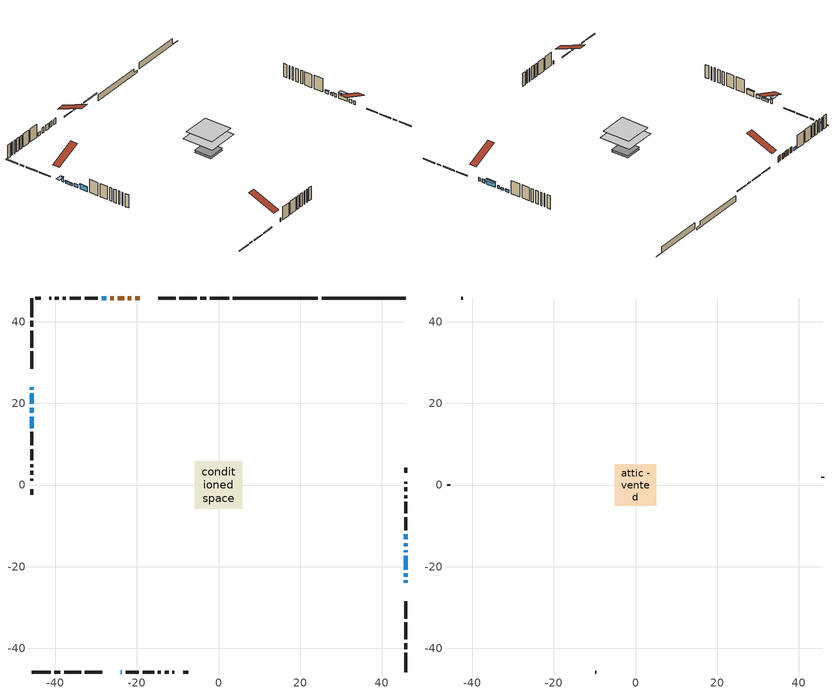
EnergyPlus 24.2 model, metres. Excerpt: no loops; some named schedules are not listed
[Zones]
conditioned space
 floor outside (Floor1 construction): -2.31,-2.31 -2.31,2.31 2.31,2.31 2.31,-2.31 z1.38
 floor outside (Floor2 construction): -0.46,-0.46 -0.46,0.46 0.46,0.46 0.46,-0.46 z1.38
 floor adiabatic (AdiabaticFloorConstruction): -5.76,-5.76 -5.76,5.76 5.76,5.76 5.76,-5.76 z3.82
 floor foundation (Slab1 construction): -3.14,-3.14 -3.14,3.14 3.14,3.14 3.14,-3.14 z-0.91
 floor foundation (Slab1 construction 1): -3.15,-3.15 -3.15,3.15 3.15,3.15 3.15,-3.15 z-1.68
 wall outside (RimJoist1 construction): 2.59,45.78 -2.1,45.78 / -45.78,-45.78 -41.09,-45.78 / -45.78,45.78 -45.78,41.09 / 45.78,-45.78 45.78,-41.09 z1.38:1.68
 wall outside (RimJoist2 construction): -3.03,45.78 -4.43,45.78 / -40.16,-45.78 -38.76,-45.78 / -45.78,40.16 -45.78,38.76 / 45.78,-40.16 45.78,-38.76 z1.38:1.68
 wall outside (RimJoist3 construction): -5.36,45.78 -9.57,45.78 / -37.83,-45.78 -33.62,-45.78 / -45.78,37.83 -45.78,33.62 / 45.78,-37.83 45.78,-33.62 z1.38:1.68
 wall outside (RimJoist4 construction): -10.5,45.78 -14.76,45.78 / -32.69,-45.78 -28.42,-45.78 / -45.78,32.69 -45.78,28.42 / 45.78,-32.69 45.78,-28.42 z1.38:1.68
 wall outside (AdiabaticWallConstruction 1): -19.24,45.78 -20.43,45.78 / -21.35,45.78 -22.17,45.78 / -23.09,45.78 -24.71,45.78 / -25.64,45.78 -26.53,45.78 z1.38:3.41
 wall outside (AdiabaticWallConstruction): -45.78,23.95 -45.78,23.34 / -45.78,16.73 -45.78,13.93 z1.38:3.16; -45.78,22.41 -45.78,19.87 / 45.78,-13.31 45.78,-12.04 z1.38:2.24; -27.46,45.78 -28.58,45.78 / -45.78,18.94 -45.78,17.66 / 45.78,-23.95 45.78,-23.37 / -23.95,-45.78 -23.66,-45.78 / 45.78,-22.45 45.78,-21.62 / 45.78,-16.41 45.78,-15.93 z1.38:2.6; 45.78,-20.69 45.78,-17.34 z1.38:3.41; 45.78,-15.01 45.78,-14.24 z1.38:2.14
 wall outside (Wall1 construction): -29.5,45.78 -32.77,45.78 / -22.73,-45.78 -19.47,-45.78 / -45.78,13.01 -45.78,9.74 / 45.78,-11.11 45.78,-7.85 z1.38:6.26
 wall outside (Wall2 construction): -33.7,45.78 -36.48,45.78 / -18.54,-45.78 -15.76,-45.78 / -45.78,8.81 -45.78,6.03 / 45.78,-6.92 45.78,-4.14 z1.38:6.26
 wall outside (Wall3 construction): -37.41,45.78 -38.15,45.78 / -14.83,-45.78 -14.09,-45.78 / -45.78,5.1 -45.78,4.36 / 45.78,-3.21 45.78,-2.47 z1.38:6.26
 wall outside (Wall4 construction): -39.08,45.78 -40.04,45.78 / -13.16,-45.78 -12.2,-45.78 / -45.78,3.43 -45.78,2.47 / 45.78,-1.54 45.78,-0.58 z1.38:6.26
 wall outside (Wall5 construction): -40.97,45.78 -41.42,45.78 / -11.27,-45.78 -10.82,-45.78 / -45.78,1.54 -45.78,1.09 / 45.78,0.35 45.78,0.8 z1.38:6.26
 wall outside (Wall7 construction): -43.57,45.78 -44.85,45.78 / -8.67,-45.78 -7.38,-45.78 / -45.78,-1.06 -45.78,-2.34 / 45.78,2.95 45.78,4.24 z1.38:6.26
 wall foundation (FoundationWall1 construction): 25.24,45.78,-0.91 25.24,45.78,1.38 42.95,45.78,1.38 42.95,45.78,-0.81 45.78,45.78,-0.81 45.78,45.78,-0.91
 wall foundation (FoundationWall2 construction): 3.52,45.78,-1.68 3.52,45.78,0.45 22.23,45.78,0.45 22.23,45.78,-0.92 24.31,45.78,-0.92 24.31,45.78,-1.68
 window (WindowConstruction 7): -45.78,23.95 -45.78,23.34 z1.38:3.16
 window (WindowConstruction 6): -45.78,22.41 -45.78,19.87 z1.38:2.24
 window (WindowConstruction 8): -27.46,45.78 -28.58,45.78 z1.38:2.6
 window (WindowConstruction 9): -45.78,18.94 -45.78,17.66 z1.38:2.6
 window (WindowConstruction 10): 45.78,-23.95 45.78,-23.38 z1.38:2.6
 window (WindowConstruction 11): -23.95,-45.78 -23.66,-45.78 z1.38:2.6
 window (WindowConstruction): 45.78,-22.45 45.78,-21.62 z1.38:2.6
 window (WindowConstruction 1): 45.78,-20.69 45.78,-17.34 z1.38:3.41
 window (WindowConstruction 2): 45.78,-16.41 45.78,-15.93 z1.38:2.6
 window (WindowConstruction 3): -45.78,16.73 -45.78,13.93 z1.38:3.16
 window (WindowConstruction 4): 45.78,-15 45.78,-14.24 z1.38:2.14
 window (WindowConstruction 5): 45.78,-13.31 45.78,-12.04 z1.38:2.24
 door (Door): -19.24,45.78 -20.43,45.78 z1.38:3.41
 door (Door 1): -21.35,45.78 -22.16,45.78 z1.38:3.41
 door (Door 2): -23.09,45.78 -24.71,45.78 z1.38:3.41
 door (Door 3): -25.64,45.78 -26.53,45.78 z1.38:3.41
 ceiling adiabatic (AdiabaticFloorConstruction): 5.76,-5.76 5.76,5.76 -5.76,5.76 -5.76,-5.76 z3.82
attic - vented
 floor to conditioned space (Floor3 construction Reversed): -5.03,-5.03 -5.03,5.03 5.03,5.03 5.03,-5.03 z6.26
 wall outside (Wall6 construction): -42.34,45.78 -42.64,45.78 / -9.89,-45.78 -9.6,-45.78 / -45.78,0.17 -45.78,-0.13 / 45.78,1.73 45.78,2.02 z1.38:6.26
 roof outside (Roof1 construction): -18.31,45.78,6.26 -18.31,36.11,10.29 -15.69,36.11,10.29 -15.69,45.78,6.26; -24.88,-45.78,6.26 -24.88,-36.11,10.29 -27.5,-36.11,10.29 -27.5,-45.78,6.26; -45.78,24.88,6.26 -36.11,24.88,10.29 -36.11,27.5,10.29 -45.78,27.5,6.26; 45.78,-24.88,6.26 36.11,-24.88,10.29 36.11,-27.5,10.29 45.78,-27.5,6.26
shading: -45.78,23.04 -45.78,24.25 -48.23,24.25 -48.23,23.04 z3.46; -45.78,19.81 -45.78,22.47 -46.24,22.47 -46.24,19.81 z2.3; 45.78,-17.28 45.78,-20.75 47,-20.75 47,-17.28 z3.47; -45.78,13.87 -45.78,16.79 -46.24,16.79 -46.24,13.87 z3.22; 45.78,-14.18 45.78,-15.06 46.24,-15.06 46.24,-14.18 z2.2; 45.78,-11.98 45.78,-13.37 46.24,-13.37 46.24,-11.98 z2.3
[Building]
Building 1: Terrain=Suburbs
[Site:Location]
Erieau AUT_ON: Latitude {deg}=42.25; Longitude {deg}=-81.9; Time Zone {hr}=-5; Elevation {m}=178; Keep Site Location Information=Yes
[Site:GroundTemperature:Shallow]
5.2292, 3.30147, 3.1471, 4.0619, 7.73432, 11.3896, 14.5586, 16.5661, 16.7366, 15.1039, 12.0157, 8.47254
[Site:WaterMainsTemperature]
Calculation Method=Schedule; Temperature Schedule=mains temperature schedule
[Material] Roughness=Rough; Thermal Absorptance=0.9
Name | Thickness {m} | Conductivity {W/m-K} | Density {kg/m3} | Specific Heat {J/kg-K} | Solar Absorptance | Visible Absorptance
asphalt or fiberglass shingles | 0.00635 | 0.162714 | 1121.4 | 1465.45 | 0.4 | 0.4
ceiling loosefill ins | 0.254 | 0.0480833 | 16.02 | 1046.75 | 0.7 | 0.7
ceiling stud and cavity | 0.1397 | 0.0807915 | 65.682 | 1177.47 | 0.7 | 0.7
concrete 4.0 in. | 0.1016 | 1.803125 | 2242.8 | 837.4 | 0.7 | 0.7
concrete 8.0 in. | 0.2032 | 1.803125 | 2242.8 | 837.4 | 0.7 | 0.7
door material | 0.04445 | 0.188738 | 512.64 | 1214.23 | 0.7 | 0.7
floor covering | 0.0127 | 0.0433444 | 54.468 | 1339.84 | 0.6 | 0.6
floor rigid ins; rim joist rigid ins | 0.051816 | 0.029427 | 32.04 | 1214.23 | 0.7 | 0.7
floor rigid ins 1 | 0.103632 | 0.029427 | 32.04 | 1214.23 | 0.7 | 0.7
floor rigid ins 2; wall rigid ins | 0.512978 | 0.029427 | 32.04 | 1214.23 | 0.7 | 0.7
floor stud and cavity | 0.1397 | 0.0798809 | 92.3553 | 1139.71 | 0.7 | 0.7
floor stud and cavity 1 | 0.1397 | 0.554045 | 92.3553 | 1139.71 | 0.7 | 0.7
floor stud and cavity 2 | 0.1397 | 1.75129 | 37.0049 | 1207.88 | 0.7 | 0.7
furniture material conditioned space 1 | 0.1524 | 0.115458 | 640.8 | 1214.23 | 0.6 | 0.6
gypsum board | 0.0127 | 0.160291 | 801 | 837.4 | 0.6 | 0.6
osb sheathing 0.5 in. | 0.0127 | 0.115458 | 512.64 | 1214.23 | 0.7 | 0.7
osb sheathing 0.75 in. | 0.01905 | 0.115458 | 512.64 | 1214.23 | 0.7 | 0.7
osb sheathing 2.0 in. | 0.0508 | 0.115458 | 512.64 | 1214.23 | 0.7 | 0.7
rim joist stud and cavity | 0.0508 | 0.185435 | 125.044 | 1163.47 | 0.6 | 0.6
rim joist stud and cavity 1 | 0.0508 | 0.0280757 | 125.044 | 1163.47 | 0.6 | 0.6
rim joist stud and cavity 2 | 0.0508 | 0.186635 | 125.044 | 1163.47 | 0.6 | 0.6
rim joist stud and cavity 3 | 0.0508 | 0.353641 | 125.044 | 1163.47 | 0.6 | 0.6
wall stud and cavity | 0.1397 | 0.0780889 | 139.0536 | 1170.24 | 0.7 | 0.7
wall stud and cavity 1 | 0.1397 | 0.079101 | 139.0536 | 1170.24 | 0.7 | 0.7
wall stud and cavity 2 | 0.1397 | 0.100049 | 139.0536 | 1170.24 | 0.7 | 0.7
wall stud and cavity 3 | 0.1397 | 0.104668 | 139.0536 | 1170.24 | 0.7 | 0.7
wall stud and cavity 4 | 0.1397 | 0.133567 | 139.0536 | 1170.24 | 0.7 | 0.7
wall stud and cavity 5 | 0.0889 | 6.1454 | 50.32683 | 1063.81 | 0.6 | 0.6
wall stud and cavity 6 | 0.1397 | 0.0817972 | 139.0536 | 1170.24 | 0.7 | 0.7
wall stud and cavity 7 | 0.0889 | 0.380278 | 52.3479 | 1209.89 | 0.7 | 0.7
wall stud and cavity 8 | 0.0889 | 0.391764 | 83.0341 | 1211.67 | 0.7 | 0.7
wood siding | 0.0254 | 0.102417 | 544.68 | 1172.36 | 0.4 | 0.4
wood siding 1 | 0.00254 | 0.102417 | 544.68 | 1172.36 | 0.4 | 0.4
wood siding 2; wood siding 3; wood siding 4 | 0.0254 | 0.102417 | 544.68 | 1172.36 | 0.7 | 0.7
[WindowMaterial:SimpleGlazingSystem]
Name | U-Factor {W/m2-K} | Solar Heat Gain Coefficient
WindowMaterial | 2.2553 | 0.5
WindowMaterial 1 | 2.23543 | 0.55
WindowMaterial 2 | 5.45542 | 0.62
WindowMaterial 3 | 2.06282 | 0.66
WindowMaterial 4 | 2.32684 | 0.43
WindowMaterial 5 | 2.779381 | 0.54
WindowMaterial 6 | 4.93305 | 0.61
WindowMaterial 7 | 3.02467 | 0.48
WindowMaterial 8 | 2.99458 | 0.54
WindowMaterial 9 | 7.81236 | 0.65
[Construction]
AdiabaticFloorConstruction: floor stud and cavity 2, floor rigid ins 2, osb sheathing 0.75 in., floor covering
AdiabaticWallConstruction: wood siding 3, wall rigid ins, wall stud and cavity 7, gypsum board
AdiabaticWallConstruction 1: wood siding 4, wall rigid ins, wall stud and cavity 7, gypsum board
Door; Door 1; Door 2; Door 3: door material
Floor1 construction: floor stud and cavity, floor rigid ins, osb sheathing 0.75 in., floor covering
Floor2 construction: floor stud and cavity 1, floor rigid ins 1, osb sheathing 0.75 in., floor covering
Floor3 construction Reversed: gypsum board, ceiling stud and cavity, ceiling loosefill ins
FoundationWall1 construction; FoundationWall2 construction: concrete 8.0 in.
furniture construction conditioned space 1: furniture material conditioned space 1
PartitionWallConstruction: gypsum board, wall stud and cavity 8, gypsum board
RimJoist1 construction: wood siding 2, rim joist rigid ins, osb sheathing 2.0 in., rim joist stud and cavity
RimJoist2 construction: wood siding 2, osb sheathing 2.0 in., rim joist stud and cavity 1
RimJoist3 construction: wood siding 2, rim joist rigid ins, osb sheathing 2.0 in., rim joist stud and cavity 2
RimJoist4 construction: wood siding 2, osb sheathing 2.0 in., rim joist stud and cavity 3
Roof1 construction: asphalt or fiberglass shingles
Slab1 construction; Slab1 construction 1: concrete 4.0 in.
Wall1 construction: wood siding, osb sheathing 0.5 in., wall stud and cavity, gypsum board
Wall2 construction: wood siding, osb sheathing 0.5 in., wall stud and cavity 1, gypsum board
Wall3 construction: wood siding, osb sheathing 0.5 in., wall stud and cavity 2, gypsum board
Wall4 construction: wood siding, osb sheathing 0.5 in., wall stud and cavity 3, gypsum board
Wall5 construction: wood siding, osb sheathing 0.5 in., wall stud and cavity 4, gypsum board
Wall6 construction: wood siding 1, wall stud and cavity 5
Wall7 construction: wood siding, osb sheathing 0.5 in., wall stud and cavity 6, gypsum board
WindowConstruction: WindowMaterial
WindowConstruction 1: WindowMaterial 1
WindowConstruction 10; WindowConstruction 11: WindowMaterial 9
WindowConstruction 2: WindowMaterial 2
WindowConstruction 3: WindowMaterial 3
WindowConstruction 4: WindowMaterial 4
WindowConstruction 5; WindowConstruction 6: WindowMaterial 5
WindowConstruction 7: WindowMaterial 6
WindowConstruction 8: WindowMaterial 7
WindowConstruction 9: WindowMaterial 8
[Zone] Multiplier=1; Part of Total Floor Area=Yes
Name | Volume {m3}
attic - vented | 65.4341
conditioned space | 532.5
[Space]
Name | Zone | Volume {m3}
attic - vented 1 | attic - vented | 65.4341
conditioned space 1 | conditioned space | 532.5
[ZoneInfiltration:EffectiveLeakageArea]
infil attic - vented 1: Zone or Space=attic - vented 1; Schedule=Always On Discrete; Effective Air Leakage Area {cm2}=4866.24; Stack Coefficient=0.000619414; Wind Coefficient=1.68155e-05
[ZoneMixing]
whole house fan mix: Zone or Space=attic - vented; Schedule=Always On Continuous; Design Flow Rate Calculation Method=Flow/Zone; Design Flow Rate {m3/s}=0; Source Zone or Space=conditioned space
[SurfaceProperty:ExposedFoundationPerimeter] Exposed Perimeter Calculation Method=TotalExposedPerimeter
Name | Total Exposed Perimeter {m}
Slab1 | 20.544
Slab1 1 | 20.787
[InternalMass] Zone or ZoneList=conditioned space; Space or SpaceList=conditioned space 1
Name | Construction | Surface Area {m2}
furniture mass conditioned space 1 | furniture construction conditioned space 1 | 93.6369
partition wall mass | PartitionWallConstruction | 234.092
[Lights]
interior lighting: Zone or ZoneList or Space or SpaceList=conditioned space 1; Schedule=interior lighting schedule; Design Level Calculation Method=LightingLevel; Lighting Level {W}=343.2; Return Air Fraction=0; Fraction Radiant=0.6; Fraction Visible=0.2; Fraction Replaceable=1
[People]
occupants: Zone or ZoneList or Space or SpaceList=conditioned space 1; Number of People Schedule=occupants schedule; Number of People Calculation Method=People; Number of People=3; Fraction Radiant=0.314171; Sensible Heat Fraction=0.56303; Activity Level Schedule=occupants activity schedule; Carbon Dioxide Generation Rate {m3/s-W}=0; Enable ASHRAE 55 Comfort Warnings=No; Mean Radiant Temperature Calculation Type=EnclosureAveraged
[ElectricEquipment] Zone or ZoneList or Space or SpaceList=conditioned space 1; Design Level Calculation Method=EquipmentLevel
Name | Schedule | Design Level {W} | Fraction Latent | Fraction Radiant | Fraction Lost
clothes dryer | clothes dryer schedule | 140.772 | 0.015 | 0.081 | 0.85
clothes washer | clothes washer schedule | 32.1985 | 0.03 | 0.162 | 0.7
cooking range | cooking range schedule | 215.147 | 0.08 | 0.432 | 0.2
dishwasher | dishwasher schedule | 66.8632 | 0.3 | 0.18 | 0.4
fridge | fridge schedule | 72.9452 | 0 | 0.6 | 0
mech vent bath fan 0 | mech vent bath fan 0 schedule | 50.2 | 0 | 0 | 1
mech vent house fan | mech vent house fan schedule | 0 | 0 | 0 | 1
mech vent house fan cfis | mech vent house fan cfis schedule | 0 | 0 | 0 | 0
misc plug loads | misc plug loads schedule | 494.7 | 0.045 | 0.513 | 0.1
whole house fan | Always On Discrete | 0 | 0 | 0 | 1
[OtherEquipment] Zone or ZoneList or Space or SpaceList=conditioned space 1; Design Level Calculation Method=EquipmentLevel
Name | Fuel Type | Schedule | Design Level {W} | Fraction Latent | Fraction Radiant | Fraction Lost
clothes dryer 1 | Electricity | clothes dryer schedule | 0 | 0.015 | 0.081 | 0.85
cooking range 1 | Electricity | cooking range schedule | 0 | 0.08 | 0.432 | 0.2
general water use latent | None | general water use schedule | 62.594 | 1 | 0 | 0
general water use sensible | None | general water use schedule | -61.6891 | 0 | 0.6 | 0
mech vent house fan latent load | None | Always On Discrete | 0 | 1 | 0 | 0
mech vent house fan sensible load | None | Always On Discrete | 0 | 0 | 0 | 0
water heater energy adjustment1 | NaturalGas | Always On Discrete | 0.01 | 0 | 0 | 1
[ZoneInfiltration:DesignFlowRate] Zone or ZoneList or Space or SpaceList=conditioned space 1; Schedule=Always On Discrete; Design Flow Rate Calculation Method=Flow/Zone; Design Flow Rate {m3/s}=0
infil flow; natural vent flow; whole house fan flow
[Foundation:Kiva] Initial Indoor Air Temperature {C}=18; Wall Depth Below Slab {m}=0.2032
Name | Wall Height Above Grade {m}
Foundation Kiva 1 | 1.379982
Foundation Kiva 2 | 0.450007
[Foundation:Kiva:Settings]
Soil Conductivity {W/m-K}=1.275747; Soil Density {kg/m3}=1842.3; Soil Specific Heat {J/kg-K}=418.7; Ground Solar Absorptivity=0.9; Ground Thermal Absorptivity=0.9; Ground Surface Roughness {m}=0.03; Far-Field Width {m}=40; Deep-Ground Boundary Condition=ZeroFlux; Deep-Ground Depth {m}=40; Minimum Cell Dimension {m}=0.2; Maximum Cell Growth Coefficient=3; Simulation Timestep=Timestep
[Exterior:Lights]
exterior lighting: Schedule=exterior lighting schedule; Design Level {W}=75.6
[Schedule:Constant]
Name | Hourly Value
Always On Continuous; mech vent house fan schedule; mech vent house fan cfis schedule; Always On Discrete | 1
occupants activity schedule | 117.228
fridge schedule | 0
[Schedule:Week:Daily]
interior lighting schedule Week Rule - Jan1-Jan27: interior lighting schedule day, interior lighting schedule day, interior lighting schedule day, interior lighting schedule day, interior lighting schedule day, interior lighting schedule day, interior lighting schedule day, interior lighting schedule default day, interior lighting schedule default day, interior lighting schedule default day, interior lighting schedule default day, interior lighting schedule default day
interior lighting schedule Week Rule - Jan28-Feb3: interior lighting schedule day, interior lighting schedule day, interior lighting schedule day, interior lighting schedule day, interior lighting schedule day 1, interior lighting schedule day 1, interior lighting schedule day 1, interior lighting schedule default day, interior lighting schedule default day, interior lighting schedule default day, interior lighting schedule default day, interior lighting schedule default day
interior lighting schedule Week Rule - Feb4-Feb24: interior lighting schedule day 1, interior lighting schedule day 1, interior lighting schedule day 1, interior lighting schedule day 1, interior lighting schedule day 1, interior lighting schedule day 1, interior lighting schedule day 1, interior lighting schedule default day, interior lighting schedule default day, interior lighting schedule default day, interior lighting schedule default day, interior lighting schedule default day
interior lighting schedule Week Rule - Feb25-Mar3: interior lighting schedule day 1, interior lighting schedule day 1, interior lighting schedule day 1, interior lighting schedule day 1, interior lighting schedule day 2, interior lighting schedule day 2, interior lighting schedule day 2, interior lighting schedule default day, interior lighting schedule default day, interior lighting schedule default day, interior lighting schedule default day, interior lighting schedule default day
interior lighting schedule Week Rule - Mar4-Mar31: interior lighting schedule day 2, interior lighting schedule day 2, interior lighting schedule day 2, interior lighting schedule day 2, interior lighting schedule day 2, interior lighting schedule day 2, interior lighting schedule day 2, interior lighting schedule default day, interior lighting schedule default day, interior lighting schedule default day, interior lighting schedule default day, interior lighting schedule default day
interior lighting schedule Week Rule - Apr1-Apr28: interior lighting schedule day 3, interior lighting schedule day 3, interior lighting schedule day 3, interior lighting schedule day 3, interior lighting schedule day 3, interior lighting schedule day 3, interior lighting schedule day 3, interior lighting schedule default day, interior lighting schedule default day, interior lighting schedule default day, interior lighting schedule default day, interior lighting schedule default day
interior lighting schedule Week Rule - Apr29-May5: interior lighting schedule day 3, interior lighting schedule day 3, interior lighting schedule day 4, interior lighting schedule day 4, interior lighting schedule day 4, interior lighting schedule day 4, interior lighting schedule day 4, interior lighting schedule default day, interior lighting schedule default day, interior lighting schedule default day, interior lighting schedule default day, interior lighting schedule default day
interior lighting schedule Week Rule - May6-May26: interior lighting schedule day 4, interior lighting schedule day 4, interior lighting schedule day 4, interior lighting schedule day 4, interior lighting schedule day 4, interior lighting schedule day 4, interior lighting schedule day 4, interior lighting schedule default day, interior lighting schedule default day, interior lighting schedule default day, interior lighting schedule default day, interior lighting schedule default day
interior lighting schedule Week Rule - May27-Jun2: interior lighting schedule day 4, interior lighting schedule day 4, interior lighting schedule day 4, interior lighting schedule day 4, interior lighting schedule day 4, interior lighting schedule day 5, interior lighting schedule day 5, interior lighting schedule default day, interior lighting schedule default day, interior lighting schedule default day, interior lighting schedule default day, interior lighting schedule default day
interior lighting schedule Week Rule - Jun3-Jun30: interior lighting schedule day 5, interior lighting schedule day 5, interior lighting schedule day 5, interior lighting schedule day 5, interior lighting schedule day 5, interior lighting schedule day 5, interior lighting schedule day 5, interior lighting schedule default day, interior lighting schedule default day, interior lighting schedule default day, interior lighting schedule default day, interior lighting schedule default day
interior lighting schedule Week Rule - Jul1-Jul28: interior lighting schedule day 6, interior lighting schedule day 6, interior lighting schedule day 6, interior lighting schedule day 6, interior lighting schedule day 6, interior lighting schedule day 6, interior lighting schedule day 6, interior lighting schedule default day, interior lighting schedule default day, interior lighting schedule default day, interior lighting schedule default day, interior lighting schedule default day
interior lighting schedule Week Rule - Jul29-Aug4: interior lighting schedule day 6, interior lighting schedule day 6, interior lighting schedule day 6, interior lighting schedule day 7, interior lighting schedule day 7, interior lighting schedule day 7, interior lighting schedule day 7, interior lighting schedule default day, interior lighting schedule default day, interior lighting schedule default day, interior lighting schedule default day, interior lighting schedule default day
interior lighting schedule Week Rule - Aug5-Aug25: interior lighting schedule day 7, interior lighting schedule day 7, interior lighting schedule day 7, interior lighting schedule day 7, interior lighting schedule day 7, interior lighting schedule day 7, interior lighting schedule day 7, interior lighting schedule default day, interior lighting schedule default day, interior lighting schedule default day, interior lighting schedule default day, interior lighting schedule default day
interior lighting schedule Week Rule - Aug26-Sep1: interior lighting schedule day 7, interior lighting schedule day 7, interior lighting schedule day 7, interior lighting schedule day 7, interior lighting schedule day 7, interior lighting schedule day 7, interior lighting schedule day 8, interior lighting schedule default day, interior lighting schedule default day, interior lighting schedule default day, interior lighting schedule default day, interior lighting schedule default day
interior lighting schedule Week Rule - Sep2-Sep29: interior lighting schedule day 8, interior lighting schedule day 8, interior lighting schedule day 8, interior lighting schedule day 8, interior lighting schedule day 8, interior lighting schedule day 8, interior lighting schedule day 8, interior lighting schedule default day, interior lighting schedule default day, interior lighting schedule default day, interior lighting schedule default day, interior lighting schedule default day
interior lighting schedule Week Rule - Sep30-Oct6: interior lighting schedule day 8, interior lighting schedule day 9, interior lighting schedule day 9, interior lighting schedule day 9, interior lighting schedule day 9, interior lighting schedule day 9, interior lighting schedule day 9, interior lighting schedule default day, interior lighting schedule default day, interior lighting schedule default day, interior lighting schedule default day, interior lighting schedule default day
interior lighting schedule Week Rule - Oct7-Oct27: interior lighting schedule day 9, interior lighting schedule day 9, interior lighting schedule day 9, interior lighting schedule day 9, interior lighting schedule day 9, interior lighting schedule day 9, interior lighting schedule day 9, interior lighting schedule default day, interior lighting schedule default day, interior lighting schedule default day, interior lighting schedule default day, interior lighting schedule default day
interior lighting schedule Week Rule - Oct28-Nov3: interior lighting schedule day 9, interior lighting schedule day 9, interior lighting schedule day 9, interior lighting schedule day 9, interior lighting schedule day 10, interior lighting schedule day 10, interior lighting schedule day 10, interior lighting schedule default day, interior lighting schedule default day, interior lighting schedule default day, interior lighting schedule default day, interior lighting schedule default day
interior lighting schedule Week Rule - Nov4-Nov24: interior lighting schedule day 10, interior lighting schedule day 10, interior lighting schedule day 10, interior lighting schedule day 10, interior lighting schedule day 10, interior lighting schedule day 10, interior lighting schedule day 10, interior lighting schedule default day, interior lighting schedule default day, interior lighting schedule default day, interior lighting schedule default day, interior lighting schedule default day
interior lighting schedule Week Rule - Nov25-Dec1: interior lighting schedule day 10, interior lighting schedule day 10, interior lighting schedule day 10, interior lighting schedule day 10, interior lighting schedule day 10, interior lighting schedule day 10, interior lighting schedule day 11, interior lighting schedule default day, interior lighting schedule default day, interior lighting schedule default day, interior lighting schedule default day, interior lighting schedule default day
interior lighting schedule Week Rule - Dec2-Dec31: interior lighting schedule day 11, interior lighting schedule day 11, interior lighting schedule day 11, interior lighting schedule day 11, interior lighting schedule day 11, interior lighting schedule day 11, interior lighting schedule day 11, interior lighting schedule default day, interior lighting schedule default day, interior lighting schedule default day, interior lighting schedule default day, interior lighting schedule default day
occupants schedule Week Rule - Jan1-Dec31: occupants schedule day, occupants schedule day, occupants schedule day, occupants schedule day, occupants schedule day, occupants schedule day, occupants schedule day, occupants schedule default day, occupants schedule default day, occupants schedule default day, occupants schedule default day, occupants schedule default day
clothes dryer schedule Week Rule - Jan1-Dec31: clothes dryer schedule day, clothes dryer schedule day, clothes dryer schedule day, clothes dryer schedule day, clothes dryer schedule day, clothes dryer schedule day, clothes dryer schedule day, clothes dryer schedule default day, clothes dryer schedule default day, clothes dryer schedule default day, clothes dryer schedule default day, clothes dryer schedule default day
clothes washer schedule Week Rule - Jan1-Dec31: clothes washer schedule day, clothes washer schedule day, clothes washer schedule day, clothes washer schedule day, clothes washer schedule day, clothes washer schedule day, clothes washer schedule day, clothes washer schedule default day, clothes washer schedule default day, clothes washer schedule default day, clothes washer schedule default day, clothes washer schedule default day
cooking range schedule Week Rule - Jan1-Dec31: cooking range schedule day, cooking range schedule day, cooking range schedule day, cooking range schedule day, cooking range schedule day, cooking range schedule day, cooking range schedule day, cooking range schedule default day, cooking range schedule default day, cooking range schedule default day, cooking range schedule default day, cooking range schedule default day
dishwasher schedule Week Rule - Jan1-Dec31: dishwasher schedule day, dishwasher schedule day, dishwasher schedule day, dishwasher schedule day, dishwasher schedule day, dishwasher schedule day, dishwasher schedule day, dishwasher schedule default day, dishwasher schedule default day, dishwasher schedule default day, dishwasher schedule default day, dishwasher schedule default day
mech vent bath fan 0 schedule Week Rule - Jan1-Dec31: mech vent bath fan 0 schedule day, mech vent bath fan 0 schedule day, mech vent bath fan 0 schedule day, mech vent bath fan 0 schedule day, mech vent bath fan 0 schedule day, mech vent bath fan 0 schedule day, mech vent bath fan 0 schedule day, mech vent bath fan 0 schedule default day, mech vent bath fan 0 schedule default day, mech vent bath fan 0 schedule default day, mech vent bath fan 0 schedule default day, mech vent bath fan 0 schedule default day
misc plug loads schedule Week Rule - Jan1-Dec31: misc plug loads schedule day, misc plug loads schedule day, misc plug loads schedule day, misc plug loads schedule day, misc plug loads schedule day, misc plug loads schedule day, misc plug loads schedule day, misc plug loads schedule default day, misc plug loads schedule default day, misc plug loads schedule default day, misc plug loads schedule default day, misc plug loads schedule default day
general water use schedule Week Rule - Jan1-Dec31: general water use schedule day, general water use schedule day, general water use schedule day, general water use schedule day, general water use schedule day, general water use schedule day, general water use schedule day, general water use schedule default day, general water use schedule default day, general water use schedule default day, general water use schedule default day, general water use schedule default day
exterior lighting schedule Week Rule - Jan1-Jan27: exterior lighting schedule day, exterior lighting schedule day, exterior lighting schedule day, exterior lighting schedule day, exterior lighting schedule day, exterior lighting schedule day, exterior lighting schedule day, exterior lighting schedule default day, exterior lighting schedule default day, exterior lighting schedule default day, exterior lighting schedule default day, exterior lighting schedule default day
exterior lighting schedule Week Rule - Jan28-Feb3: exterior lighting schedule day, exterior lighting schedule day, exterior lighting schedule day, exterior lighting schedule day, exterior lighting schedule day 1, exterior lighting schedule day 1, exterior lighting schedule day 1, exterior lighting schedule default day, exterior lighting schedule default day, exterior lighting schedule default day, exterior lighting schedule default day, exterior lighting schedule default day
exterior lighting schedule Week Rule - Feb4-Feb24: exterior lighting schedule day 1, exterior lighting schedule day 1, exterior lighting schedule day 1, exterior lighting schedule day 1, exterior lighting schedule day 1, exterior lighting schedule day 1, exterior lighting schedule day 1, exterior lighting schedule default day, exterior lighting schedule default day, exterior lighting schedule default day, exterior lighting schedule default day, exterior lighting schedule default day
exterior lighting schedule Week Rule - Feb25-Mar3: exterior lighting schedule day 1, exterior lighting schedule day 1, exterior lighting schedule day 1, exterior lighting schedule day 1, exterior lighting schedule day 2, exterior lighting schedule day 2, exterior lighting schedule day 2, exterior lighting schedule default day, exterior lighting schedule default day, exterior lighting schedule default day, exterior lighting schedule default day, exterior lighting schedule default day
exterior lighting schedule Week Rule - Mar4-Mar31: exterior lighting schedule day 2, exterior lighting schedule day 2, exterior lighting schedule day 2, exterior lighting schedule day 2, exterior lighting schedule day 2, exterior lighting schedule day 2, exterior lighting schedule day 2, exterior lighting schedule default day, exterior lighting schedule default day, exterior lighting schedule default day, exterior lighting schedule default day, exterior lighting schedule default day
exterior lighting schedule Week Rule - Apr1-Apr28: exterior lighting schedule day 3, exterior lighting schedule day 3, exterior lighting schedule day 3, exterior lighting schedule day 3, exterior lighting schedule day 3, exterior lighting schedule day 3, exterior lighting schedule day 3, exterior lighting schedule default day, exterior lighting schedule default day, exterior lighting schedule default day, exterior lighting schedule default day, exterior lighting schedule default day
exterior lighting schedule Week Rule - Apr29-May5: exterior lighting schedule day 3, exterior lighting schedule day 3, exterior lighting schedule day 4, exterior lighting schedule day 4, exterior lighting schedule day 4, exterior lighting schedule day 4, exterior lighting schedule day 4, exterior lighting schedule default day, exterior lighting schedule default day, exterior lighting schedule default day, exterior lighting schedule default day, exterior lighting schedule default day
exterior lighting schedule Week Rule - May6-May26: exterior lighting schedule day 4, exterior lighting schedule day 4, exterior lighting schedule day 4, exterior lighting schedule day 4, exterior lighting schedule day 4, exterior lighting schedule day 4, exterior lighting schedule day 4, exterior lighting schedule default day, exterior lighting schedule default day, exterior lighting schedule default day, exterior lighting schedule default day, exterior lighting schedule default day
exterior lighting schedule Week Rule - May27-Jun2: exterior lighting schedule day 4, exterior lighting schedule day 4, exterior lighting schedule day 4, exterior lighting schedule day 4, exterior lighting schedule day 4, exterior lighting schedule day 5, exterior lighting schedule day 5, exterior lighting schedule default day, exterior lighting schedule default day, exterior lighting schedule default day, exterior lighting schedule default day, exterior lighting schedule default day
exterior lighting schedule Week Rule - Jun3-Jun30: exterior lighting schedule day 5, exterior lighting schedule day 5, exterior lighting schedule day 5, exterior lighting schedule day 5, exterior lighting schedule day 5, exterior lighting schedule day 5, exterior lighting schedule day 5, exterior lighting schedule default day, exterior lighting schedule default day, exterior lighting schedule default day, exterior lighting schedule default day, exterior lighting schedule default day
[Schedule:Year]
interior lighting schedule: interior lighting schedule Week Rule - Jan1-Jan27, 1, 1, 1, 27, interior lighting schedule Week Rule - Jan28-Feb3, 1, 28, 2, 3, interior lighting schedule Week Rule - Feb4-Feb24, 2, 4, 2, 24, interior lighting schedule Week Rule - Feb25-Mar3, 2, 25, 3, 3, interior lighting schedule Week Rule - Mar4-Mar31, 3, 4, 3, 31, interior lighting schedule Week Rule - Apr1-Apr28, 4, 1, 4, 28, interior lighting schedule Week Rule - Apr29-May5, 4, 29, 5, 5, interior lighting schedule Week Rule - May6-May26, 5, 6, 5, 26, interior lighting schedule Week Rule - May27-Jun2, 5, 27, 6, 2, interior lighting schedule Week Rule - Jun3-Jun30, 6, 3, 6, 30, interior lighting schedule Week Rule - Jul1-Jul28, 7, 1, 7, 28, interior lighting schedule Week Rule - Jul29-Aug4, 7, 29, 8, 4, interior lighting schedule Week Rule - Aug5-Aug25, 8, 5, 8, 25, interior lighting schedule Week Rule - Aug26-Sep1, 8, 26, 9, 1, interior lighting schedule Week Rule - Sep2-Sep29, 9, 2, 9, 29, interior lighting schedule Week Rule - Sep30-Oct6, 9, 30, 10, 6, interior lighting schedule Week Rule - Oct7-Oct27, 10, 7, 10, 27, interior lighting schedule Week Rule - Oct28-Nov3, 10, 28, 11, 3, interior lighting schedule Week Rule - Nov4-Nov24, 11, 4, 11, 24, interior lighting schedule Week Rule - Nov25-Dec1, 11, 25, 12, 1, interior lighting schedule Week Rule - Dec2-Dec31, 12, 2, 12, 31
occupants schedule: occupants schedule Week Rule - Jan1-Dec31, 1, 1, 12, 31
clothes dryer schedule: clothes dryer schedule Week Rule - Jan1-Dec31, 1, 1, 12, 31
clothes washer schedule: clothes washer schedule Week Rule - Jan1-Dec31, 1, 1, 12, 31
cooking range schedule: cooking range schedule Week Rule - Jan1-Dec31, 1, 1, 12, 31
dishwasher schedule: dishwasher schedule Week Rule - Jan1-Dec31, 1, 1, 12, 31
mech vent bath fan 0 schedule: mech vent bath fan 0 schedule Week Rule - Jan1-Dec31, 1, 1, 12, 31
misc plug loads schedule: misc plug loads schedule Week Rule - Jan1-Dec31, 1, 1, 12, 31
general water use schedule: general water use schedule Week Rule - Jan1-Dec31, 1, 1, 12, 31
exterior lighting schedule: exterior lighting schedule Week Rule - Jan1-Jan27, 1, 1, 1, 27, exterior lighting schedule Week Rule - Jan28-Feb3, 1, 28, 2, 3, exterior lighting schedule Week Rule - Feb4-Feb24, 2, 4, 2, 24, exterior lighting schedule Week Rule - Feb25-Mar3, 2, 25, 3, 3, exterior lighting schedule Week Rule - Mar4-Mar31, 3, 4, 3, 31, exterior lighting schedule Week Rule - Apr1-Apr28, 4, 1, 4, 28, exterior lighting schedule Week Rule - Apr29-May5, 4, 29, 5, 5, exterior lighting schedule Week Rule - May6-May26, 5, 6, 5, 26, exterior lighting schedule Week Rule - May27-Jun2, 5, 27, 6, 2, exterior lighting schedule Week Rule - Jun3-Jun30, 6, 3, 6, 30, exterior lighting schedule Week Rule - Jul1-Jul28, 7, 1, 7, 28, exterior lighting schedule Week Rule - Jul29-Aug4, 7, 29, 8, 4, exterior lighting schedule Week Rule - Aug5-Aug25, 8, 5, 8, 25, exterior lighting schedule Week Rule - Aug26-Sep1, 8, 26, 9, 1, exterior lighting schedule Week Rule - Sep2-Sep29, 9, 2, 9, 29, exterior lighting schedule Week Rule - Sep30-Oct6, 9, 30, 10, 6, exterior lighting schedule Week Rule - Oct7-Oct27, 10, 7, 10, 27, exterior lighting schedule Week Rule - Oct28-Nov3, 10, 28, 11, 3, exterior lighting schedule Week Rule - Nov4-Nov24, 11, 4, 11, 24, exterior lighting schedule Week Rule - Nov25-Dec1, 11, 25, 12, 1, exterior lighting schedule Week Rule - Dec2-Dec31, 12, 2, 12, 31
[Schedule:Compact]
mains temperature schedule: Through: 01/01, For: AllDays, Until: 24:00, 8.89333, Through: 01/02, For: AllDays, Until: 24:00, 8.82722, Through: 01/03, For: AllDays, Until: 24:00, 8.76167, Through: 01/04, For: AllDays, Until: 24:00, 8.69778, Through: 01/05, For: AllDays, Until: 24:00, 8.635, Through: 01/06, For: AllDays, Until: 24:00, 8.57333, Through: 01/07, For: AllDays, Until: 24:00, 8.51333, Through: 01/08, For: AllDays, Until: 24:00, 8.455, Through: 01/09, For: AllDays, Until: 24:00, 8.39778, Through: 01/10, For: AllDays, Until: 24:00, 8.34167, Through: 01/11, For: AllDays, Until: 24:00, 8.28722, Through: 01/12, For: AllDays, Until: 24:00, 8.23444, Through: 01/13, For: AllDays, Until: 24:00, 8.18278, Through: 01/14, For: AllDays, Until: 24:00, 8.13222, Through: 01/15, For: AllDays, Until: 24:00, 8.08389, Through: 01/16, For: AllDays, Until: 24:00, 8.03667, Through: 01/17, For: AllDays, Until: 24:00, 7.99111, Through: 01/18, For: AllDays, Until: 24:00, 7.94667, Through: 01/19, For: AllDays, Until: 24:00, 7.90389, Through: 01/20, For: AllDays, Until: 24:00, 7.86278, Through: 01/21, For: AllDays, Until: 24:00, 7.82333, Through: 01/22, For: AllDays, Until: 24:00, 7.78556, Through: 01/23, For: AllDays, Until: 24:00, 7.74889, Through: 01/24, For: AllDays, Until: 24:00, 7.71444, Through: 01/25, For: AllDays, Until: 24:00, 7.68111, Through: 01/26, For: AllDays, Until: 24:00, 7.64944, Through: 01/27, For: AllDays, Until: 24:00, 7.61944, Through: 01/28, For: AllDays, Until: 24:00, 7.59111, Through: 01/29, For: AllDays, Until: 24:00, 7.56444, Through: 01/30, For: AllDays, Until: 24:00, 7.53944, Through: 01/31, For: AllDays, Until: 24:00, 7.51611, Through: 02/01, For: AllDays, Until: 24:00, 7.49444, Through: 02/02, For: AllDays, Until: 24:00, 7.47389, Through: 02/03, For: AllDays, Until: 24:00, 7.45556, Through: 02/04, For: AllDays, Until: 24:00, 7.43889, Through: 02/05, For: AllDays, Until: 24:00, 7.42389, Through: 02/06, For: AllDays, Until: 24:00, 7.41056, Through: 02/07, For: AllDays, Until: 24:00, 7.39889, Through: 02/08, For: AllDays, Until: 24:00, 7.38833, Through: 02/09, For: AllDays, Until: 24:00, 7.38, Through: 02/10, For: AllDays, Until: 24:00, 7.37389, Through: 02/11, For: AllDays, Until: 24:00, 7.36889, Through: 02/12, For: AllDays, Until: 24:00, 7.36556, Through: 02/13, For: AllDays, Until: 24:00, 7.36389, Through: 02/14, For: AllDays, Until: 24:00, 7.36389, Through: 02/15, For: AllDays, Until: 24:00, 7.36611, Through: 02/16, For: AllDays, Until: 24:00, 7.36944, Through: 02/17, For: AllDays, Until: 24:00, 7.375, Through: 02/18, For: AllDays, Until: 24:00, 7.38167, Through: 02/19, For: AllDays, Until: 24:00, 7.39056, Through: 02/20, For: AllDays, Until: 24:00, 7.40056, Through: 02/21, For: AllDays, Until: 24:00, 7.41278, Through: 02/22, For: AllDays, Until: 24:00, 7.42667, Through: 02/23, For: AllDays, Until: 24:00, 7.44222, Through: 02/24, For: AllDays, Until: 24:00, 7.45889, Through: 02/25, For: AllDays, Until: 24:00, 7.47778, Through: 02/26, For: AllDays, Until: 24:00, 7.49833, Through: 02/27, For: AllDays, Until: 24:00, 7.52056, Through: 02/28, For: AllDays, Until: 24:00, 7.54444, Through: 03/01, For: AllDays, Until: 24:00, 7.56944, Through: 03/02, For: AllDays, Until: 24:00, 7.59667, Through: 03/03, For: AllDays, Until: 24:00, 7.62556, Through: 03/04, For: AllDays, Until: 24:00, 7.65556, Through: 03/05, For: AllDays, Until: 24:00, 7.68778, Through: 03/06, For: AllDays, Until: 24:00, 7.72111, Through: 03/07, For: AllDays, Until: 24:00, 7.75611, Through: 03/08, For: AllDays, Until: 24:00, 7.79278, Through: 03/09, For: AllDays, Until: 24:00, 7.83111, Through: 03/10, For: AllDays, Until: 24:00, 7.87111, Through: 03/11, For: AllDays, Until: 24:00, 7.91222, Through: 03/12, For: AllDays, Until: 24:00, 7.95556, Through: 03/13, For: AllDays, Until: 24:00, 8, Through: 03/14, For: AllDays, Until: 24:00, 8.04556, Through: 03/15, For: AllDays, Until: 24:00, 8.09333, Through: 03/16, For: AllDays, Until: 24:00, 8.14222, Through: 03/17, For: AllDays, Until: 24:00, 8.19278, Through: 03/18, For: AllDays, Until: 24:00, 8.24444, Through: 03/19, For: AllDays, Until: 24:00, 8.29778, Through: 03/20, For: AllDays, Until: 24:00, 8.35278, Through: 03/21, For: AllDays, Until: 24:00, 8.40889, Through: 03/22, For: AllDays, Until: 24:00, 8.46611, Through: 03/23, For: AllDays, Until: 24:00, 8.52556, Through: 03/24, For: AllDays, Until: 24:00, 8.58556, Through: 03/25, For: AllDays, Until: 24:00, 8.64722, Through: 03/26, For: AllDays, Until: 24:00, 8.71, Through: 03/27, For: AllDays, Until: 24:00, 8.77444, Through: 03/28, For: AllDays, Until: 24:00, 8.84, Through: 03/29, For: AllDays, Until: 24:00, 8.90667, Through: 03/30, For: AllDays, Until: 24:00, 8.975, Through: 03/31, For: AllDays, Until: 24:00, 9.04389, Through: 04/01, For: AllDays, Until: 24:00, 9.11444, Through: 04/02, For: AllDays, Until: 24:00, 9.18611, Through: 04/03, For: AllDays, Until: 24:00, 9.25889, Through: 04/04, For: AllDays, Until: 24:00, 9.33278, Through: 04/05, For: AllDays, Until: 24:00, 9.40833, Through: 04/06, For: AllDays, Until: 24:00, 9.48444, Through: 04/07, For: AllDays, Until: 24:00, 9.56167, Through: 04/08, For: AllDays, Until: 24:00, 9.64, Through: 04/09, For: AllDays, Until: 24:00, 9.71889, Through: 04/10, For: AllDays, Until: 24:00, 9.79944, Through: 04/11, For: AllDays, Until: 24:00, 9.88056, Through: 04/12, For: AllDays, Until: 24:00, 9.96333, Through: 04/13, For: AllDays, Until: 24:00, 10.0461, Through: 04/14, For: AllDays, Until: 24:00, 10.1306, Through: 04/15, For: AllDays, Until: 24:00, 10.2156, Through: 04/16, For: AllDays, Until: 24:00, 10.3011, Through: 04/17, For: AllDays, Until: 24:00, 10.3878, Through: 04/18, For: AllDays, Until: 24:00, 10.4756, Through: 04/19, For: AllDays, Until: 24:00, 10.5639, Through: 04/20, For: AllDays, Until: 24:00, 10.6528, Through: 04/21, For: AllDays, Until: 24:00, 10.7422, Through: 04/22, For: AllDays, Until: 24:00, 10.8328, Through: 04/23, For: AllDays, Until: 24:00, 10.9239, Through: 04/24, For: AllDays, Until: 24:00, 11.0156, Through: 04/25, For: AllDays, Until: 24:00, 11.1083, Through: 04/26, For: AllDays, Until: 24:00, 11.2011, Through: 04/27, For: AllDays, Until: 24:00, 11.295, Through: 04/28, For: AllDays, Until: 24:00, 11.3889, Through: 04/29, For: AllDays, Until: 24:00, 11.4833, Through: 04/30, For: AllDays, Until: 24:00, 11.5783, Through: 05/01, For: AllDays, Until: 24:00, 11.6739, Through: 05/02, For: AllDays, Until: 24:00, 11.77, Through: 05/03, For: AllDays, Until: 24:00, 11.8661, Through: 05/04, For: AllDays, Until: 24:00, 11.9633, Through: 05/05, For: AllDays, Until: 24:00, 12.06, Through: 05/06, For: AllDays, Until: 24:00, 12.1578, Through: 05/07, For: AllDays, Until: 24:00, 12.255, Through: 05/08, For: AllDays, Until: 24:00, 12.3533, Through: 05/09, For: AllDays, Until: 24:00, 12.4511, Through: 05/10, For: AllDays, Until: 24:00, 12.5494, Through: 05/11, For: AllDays, Until: 24:00, 12.6483, Through: 05/12, For: AllDays, Until: 24:00, 12.7467, Through: 05/13, For: AllDays, Until: 24:00, 12.8456, Through: 05/14, For: AllDays, Until: 24:00, 12.9444, Through: 05/15, For: AllDays, Until: 24:00, 13.0433, Through: 05/16, For: AllDays, Until: 24:00, 13.1422, Through: 05/17, For: AllDays, Until: 24:00, 13.2411, Through: 05/18, For: AllDays, Until: 24:00, 13.34, Through: 05/19, For: AllDays, Until: 24:00, 13.4383, Through: 05/20, For: AllDays, Until: 24:00, 13.5372, Through: 05/21, For: AllDays, Until: 24:00, 13.6356, Through: 05/22, For: AllDays, Until: 24:00, 13.7339, Through: 05/23, For: AllDays, Until: 24:00, 13.8322, Through: 05/24, For: AllDays, Until: 24:00, 13.9306, Through: 05/25, For: AllDays, Until: 24:00, 14.0283, Through: 05/26, For: AllDays, Until: 24:00, 14.1256, Through: 05/27, For: AllDays, Until: 24:00, 14.2228, Through: 05/28, For: AllDays, Until: 24:00, 14.3194, Through: 05/29, For: AllDays, Until: 24:00, 14.4161, Through: 05/30, For: AllDays, Until: 24:00, 14.5122, Through: 05/31, For: AllDays, Until: 24:00, 14.6078, Through: 06/01, For: AllDays, Until: 24:00, 14.7033, Through: 06/02, For: AllDays, Until: 24:00, 14.7978, Through: 06/03, For: AllDays, Until: 24:00, 14.8922, Through: 06/04, For: AllDays, Until: 24:00, 14.9861, Through: 06/05, For: AllDays, Until: 24:00, 15.0789, Through: 06/06, For: AllDays, Until: 24:00, 15.1717, Through: 06/07, For: AllDays, Until: 24:00, 15.2639, Through: 06/08, For: AllDays, Until: 24:00, 15.355, Through: 06/09, For: AllDays, Until: 24:00, 15.4456, Through: 06/10, For: AllDays, Until: 24:00, 15.5356, Through: 06/11, For: AllDays, Until: 24:00, 15.625, Through: 06/12, For: AllDays, Until: 24:00, 15.7139, Through: 06/13, For: AllDays, Until: 24:00, 15.8017, Through: 06/14, For: AllDays, Until: 24:00, 15.8883, Through: 06/15, For: AllDays, Until: 24:00, 15.9744, Through: 06/16, For: AllDays, Until: 24:00, 16.06, Through: 06/17, For: AllDays, Until: 24:00, 16.1444, Through: 06/18, For: AllDays, Until: 24:00, 16.2278, Through: 06/19, For: AllDays, Until: 24:00, 16.3106, Through: 06/20, For: AllDays, Until: 24:00, 16.3922, Through: 06/21, For: AllDays, Until: 24:00, 16.4728, Through: 06/22, For: AllDays, Until: 24:00, 16.5522, Through: 06/23, For: AllDays, Until: 24:00, 16.6311, Through: 06/24, For: AllDays, Until: 24:00, 16.7089, Through: 06/25, For: AllDays, Until: 24:00, 16.7856, Through: 06/26, For: AllDays, Until: 24:00, 16.8606, Through: 06/27, For: AllDays, Until: 24:00, 16.935, Through: 06/28, For: AllDays, Until: 24:00, 17.0083, Through: 06/29, For: AllDays, Until: 24:00, 17.0806, Through: 06/30, For: AllDays, Until: 24:00, 17.1511, Through: 07/01, For: AllDays, Until: 24:00, 17.2211, Through: 07/02, For: AllDays, Until: 24:00, 17.2894, Through: 07/03, For: AllDays, Until: 24:00, 17.3567, Through: 07/04, For: AllDays, Until: 24:00, 17.4228, Through: 07/05, For: AllDays, Until: 24:00, 17.4878, Through: 07/06, For: AllDays, Until: 24:00, 17.5511, Through: 07/07, For: AllDays, Until: 24:00, 17.6133, Through: 07/08, For: AllDays, Until: 24:00, 17.6739, Through: 07/09, For: AllDays, Until: 24:00, 17.7333, Through: 07/10, For: AllDays, Until: 24:00, 17.7911, Through: 07/11, For: AllDays, Until: 24:00, 17.8478, Through: 07/12, For: AllDays, Until: 24:00, 17.9033, Through: 07/13, For: AllDays, Until: 24:00, 17.9572, Through: 07/14, For: AllDays, Until: 24:00, 18.0094, Through: 07/15, For: AllDays, Until: 24:00, 18.0606, Through: 07/16, For: AllDays, Until: 24:00, 18.11, Through: 07/17, For: AllDays, Until: 24:00, 18.1578, Through: 07/18, For: AllDays, Until: 24:00, 18.2044, Through: 07/19, For: AllDays, Until: 24:00, 18.2494, Through: 07/20, For: AllDays, Until: 24:00, 18.2928, Through: 07/21, For: AllDays, Until: 24:00, 18.335, Through: 07/22, For: AllDays, Until: 24:00, 18.3756, Through: 07/23, For: AllDays, Until: 24:00, 18.4139, Through: 07/24, For: AllDays, Until: 24:00, 18.4517, Through: 07/25, For: AllDays, Until: 24:00, 18.4872, Through: 07/26, For: AllDays, Until: 24:00, 18.5211, Through: 07/27, For: AllDays, Until: 24:00, 18.5539, Through: 07/28, For: AllDays, Until: 24:00, 18.5844, Through: 07/29, For: AllDays, Until: 24:00, 18.6139, Through: 07/30, For: AllDays, Until: 24:00, 18.6417, Through: 07/31, For: AllDays, Until: 24:00, 18.6678, Through: 08/01, For: AllDays, Until: 24:00, 18.6917, Through: 08/02, For: AllDays, Until: 24:00, 18.7144, Through: 08/03, For: AllDays, Until: 24:00, 18.7356, Through: 08/04, For: AllDays, Until: 24:00, 18.755, Through: 08/05, For: AllDays, Until: 24:00, 18.7728, Through: 08/06, For: AllDays, Until: 24:00, 18.7889, Through: 08/07, For: AllDays, Until: 24:00, 18.8028, Through: 08/08, For: AllDays, Until: 24:00, 18.8156, Through: 08/09, For: AllDays, Until: 24:00, 18.8267, Through: 08/10, For: AllDays, Until: 24:00, 18.8361, Through: 08/11, For: AllDays, Until: 24:00, 18.8433, Through: 08/12, For: AllDays, Until: 24:00, 18.8494, Through: 08/13, For: AllDays, Until: 24:00, 18.8533, Through: 08/14, For: AllDays, Until: 24:00, 18.8561, Through: 08/15, For: AllDays, Until: 24:00, 18.8567, Through: 08/16, For: AllDays, Until: 24:00, 18.8561, Through: 08/17, For: AllDays, Until: 24:00, 18.8533, Through: 08/18, For: AllDays, Until: 24:00, 18.8489, Through: 08/19, For: AllDays, Until: 24:00, 18.8428, Through: 08/20, For: AllDays, Until: 24:00, 18.835, Through: 08/21, For: AllDays, Until: 24:00, 18.8256, Through: 08/22, For: AllDays, Until: 24:00, 18.8144, Through: 08/23, For: AllDays, Until: 24:00, 18.8017, Through: 08/24, For: AllDays, Until: 24:00, 18.7872, Through: 08/25, For: AllDays, Until: 24:00, 18.7711, Through: 08/26, For: AllDays, Until: 24:00, 18.7533, Through: 08/27, For: AllDays, Until: 24:00, 18.7339, Through: 08/28, For: AllDays, Until: 24:00, 18.7128, Through: 08/29, For: AllDays, Until: 24:00, 18.69, Through: 08/30, For: AllDays, Until: 24:00, 18.6656, Through: 08/31, For: AllDays, Until: 24:00, 18.6394, Through: 09/01, For: AllDays, Until: 24:00, 18.6117, Through: 09/02, For: AllDays, Until: 24:00, 18.5822, Through: 09/03, For: AllDays, Until: 24:00, 18.5511, Through: 09/04, For: AllDays, Until: 24:00, 18.5183, Through: 09/05, For: AllDays, Until: 24:00, 18.4839, Through: 09/06, For: AllDays, Until: 24:00, 18.4483, Through: 09/07, For: AllDays, Until: 24:00, 18.4111, Through: 09/08, For: AllDays, Until: 24:00, 18.3717, Through: 09/09, For: AllDays, Until: 24:00, 18.3311, Through: 09/10, For: AllDays, Until: 24:00, 18.2894, Through: 09/11, For: AllDays, Until: 24:00, 18.2456, Through: 09/12, For: AllDays, Until: 24:00, 18.2006, Through: 09/13, For: AllDays, Until: 24:00, 18.1539, Through: 09/14, For: AllDays, Until: 24:00, 18.1056, Through: 09/15, For: AllDays, Until: 24:00, 18.0561, Through: 09/16, For: AllDays, Until: 24:00, 18.005, Through: 09/17, For: AllDays, Until: 24:00, 17.9528, Through: 09/18, For: AllDays, Until: 24:00, 17.8983, Through: 09/19, For: AllDays, Until: 24:00, 17.8433, Through: 09/20, For: AllDays, Until: 24:00, 17.7867, Through: 09/21, For: AllDays, Until: 24:00, 17.7283, Through: 09/22, For: AllDays, Until: 24:00, 17.6689, Through: 09/23, For: AllDays, Until: 24:00, 17.6078, Through: 09/24, For: AllDays, Until: 24:00, 17.5456, Through: 09/25, For: AllDays, Until: 24:00, 17.4822, Through: 09/26, For: AllDays, Until: 24:00, 17.4172, Through: 09/27, For: AllDays, Until: 24:00, 17.3511, Through: 09/28, For: AllDays, Until: 24:00, 17.2839, Through: 09/29, For: AllDays, Until: 24:00, 17.215, Through: 09/30, For: AllDays, Until: 24:00, 17.1456, Through: 10/01, For: AllDays, Until: 24:00, 17.0744, Through: 10/02, For: AllDays, Until: 24:00, 17.0022, Through: 10/03, For: AllDays, Until: 24:00, 16.9289, Through: 10/04, For: AllDays, Until: 24:00, 16.8544, Through: 10/05, For: AllDays, Until: 24:00, 16.7789, Through: 10/06, For: AllDays, Until: 24:00, 16.7022, Through: 10/07, For: AllDays, Until: 24:00, 16.6244, Through: 10/08, For: AllDays, Until: 24:00, 16.5456, Through: 10/09, For: AllDays, Until: 24:00, 16.4661, Through: 10/10, For: AllDays, Until: 24:00, 16.385, Through: 10/11, For: AllDays, Until: 24:00, 16.3033, Through: 10/12, For: AllDays, Until: 24:00, 16.2206, Through: 10/13, For: AllDays, Until: 24:00, 16.1372, Through: 10/14, For: AllDays, Until: 24:00, 16.0528, Through: 10/15, For: AllDays, Until: 24:00, 15.9672, Through: 10/16, For: AllDays, Until: 24:00, 15.8811, Through: 10/17, For: AllDays, Until: 24:00, 15.7939, Through: 10/18, For: AllDays, Until: 24:00, 15.7061, Through: 10/19, For: AllDays, Until: 24:00, 15.6172, Through: 10/20, For: AllDays, Until: 24:00, 15.5283, Through: 10/21, For: AllDays, Until: 24:00, 15.4383, Through: 10/22, For: AllDays, Until: 24:00, 15.3472, Through: 10/23, For: AllDays, Until: 24:00, 15.2561, Through: 10/24, For: AllDays, Until: 24:00, 15.1639, Through: 10/25, For: AllDays, Until: 24:00, 15.0711, Through: 10/26, For: AllDays, Until: 24:00, 14.9778, Through: 10/27, For: AllDays, Until: 24:00, 14.8839, Through: 10/28, For: AllDays, Until: 24:00, 14.79, Through: 10/29, For: AllDays, Until: 24:00, 14.695, Through: 10/30, For: AllDays, Until: 24:00, 14.6, Through: 10/31, For: AllDays, Until: 24:00, 14.5039, Through: 11/01, For: AllDays, Until: 24:00, 14.4078, Through: 11/02, For: AllDays, Until: 24:00, 14.3111, Through: 11/03, For: AllDays, Until: 24:00, 14.2144, Through: 11/04, For: AllDays, Until: 24:00, 14.1172, Through: 11/05, For: AllDays, Until: 24:00, 14.02, Through: 11/06, For: AllDays, Until: 24:00, 13.9222, Through: 11/07, For: AllDays, Until: 24:00, 13.8239, Through: 11/08, For: AllDays, Until: 24:00, 13.7256, Through: 11/09, For: AllDays, Until: 24:00, 13.6272, Through: 11/10, For: AllDays, Until: 24:00, 13.5289, Through: 11/11, For: AllDays, Until: 24:00, 13.43, Through: 11/12, For: AllDays, Until: 24:00, 13.3311, Through: 11/13, For: AllDays, Until: 24:00, 13.2322, Through: 11/14, For: AllDays, Until: 24:00, 13.1333, Through: 11/15, For: AllDays, Until: 24:00, 13.0344, Through: 11/16, For: AllDays, Until: 24:00, 12.9356, Through: 11/17, For: AllDays, Until: 24:00, 12.8372, Through: 11/18, For: AllDays, Until: 24:00, 12.7383, Through: 11/19, For: AllDays, Until: 24:00, 12.6394, Through: 11/20, For: AllDays, Until: 24:00, 12.5411, Through: 11/21, For: AllDays, Until: 24:00, 12.4428, Through: 11/22, For: AllDays, Until: 24:00, 12.3444, Through: 11/23, For: AllDays, Until: 24:00, 12.2467, Through: 11/24, For: AllDays, Until: 24:00, 12.1494, Through: 11/25, For: AllDays, Until: 24:00, 12.0517, Through: 11/26, For: AllDays, Until: 24:00, 11.955, Through: 11/27, For: AllDays, Until: 24:00, 11.8583, Through: 11/28, For: AllDays, Until: 24:00, 11.7617, Through: 11/29, For: AllDays, Until: 24:00, 11.6661, Through: 11/30, For: AllDays, Until: 24:00, 11.5706, Through: 12/01, For: AllDays, Until: 24:00, 11.4756, Through: 12/02, For: AllDays, Until: 24:00, 11.3806, Through: 12/03, For: AllDays, Until: 24:00, 11.2867, Through: 12/04, For: AllDays, Until: 24:00, 11.1933, Through: 12/05, For: AllDays, Until: 24:00, 11.1, Through: 12/06, For: AllDays, Until: 24:00, 11.0078, Through: 12/07, For: AllDays, Until: 24:00, 10.9161, Through: 12/08, For: AllDays, Until: 24:00, 10.825, Through: 12/09, For: AllDays, Until: 24:00, 10.735, Through: 12/10, For: AllDays, Until: 24:00, 10.645, Through: 12/11, For: AllDays, Until: 24:00, 10.5561, Through: 12/12, For: AllDays, Until: 24:00, 10.4678, Through: 12/13, For: AllDays, Until: 24:00, 10.3806, Through: 12/14, For: AllDays, Until: 24:00, 10.2939, Through: 12/15, For: AllDays, Until: 24:00, 10.2083, Through: 12/16, For: AllDays, Until: 24:00, 10.1233, Through: 12/17, For: AllDays, Until: 24:00, 10.0389, Through: 12/18, For: AllDays, Until: 24:00, 9.95611, Through: 12/19, For: AllDays, Until: 24:00, 9.87389, Through: 12/20, For: AllDays, Until: 24:00, 9.79278, Through: 12/21, For: AllDays, Until: 24:00, 9.71222, Through: 12/22, For: AllDays, Until: 24:00, 9.63333, Through: 12/23, For: AllDays, Until: 24:00, 9.555, Through: 12/24, For: AllDays, Until: 24:00, 9.47778, Through: 12/25, For: AllDays, Until: 24:00, 9.40167, Through: 12/26, For: AllDays, Until: 24:00, 9.32667, Through: 12/27, For: AllDays, Until: 24:00, 9.25278, Through: 12/28, For: AllDays, Until: 24:00, 9.18, Through: 12/29, For: AllDays, Until: 24:00, 9.10833, Through: 12/30, For: AllDays, Until: 24:00, 9.03833, Through: 12/31, For: AllDays, Until: 24:00, 8.96889
